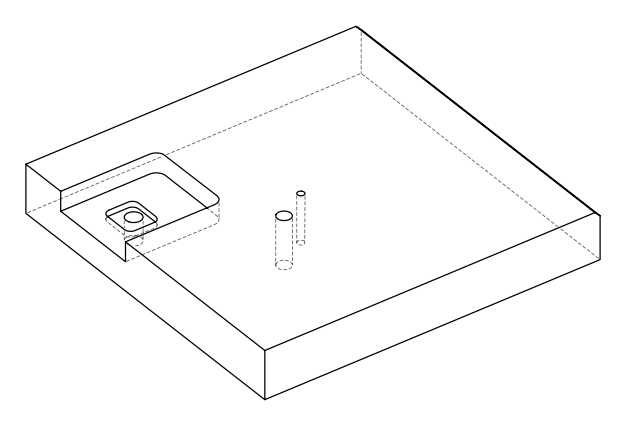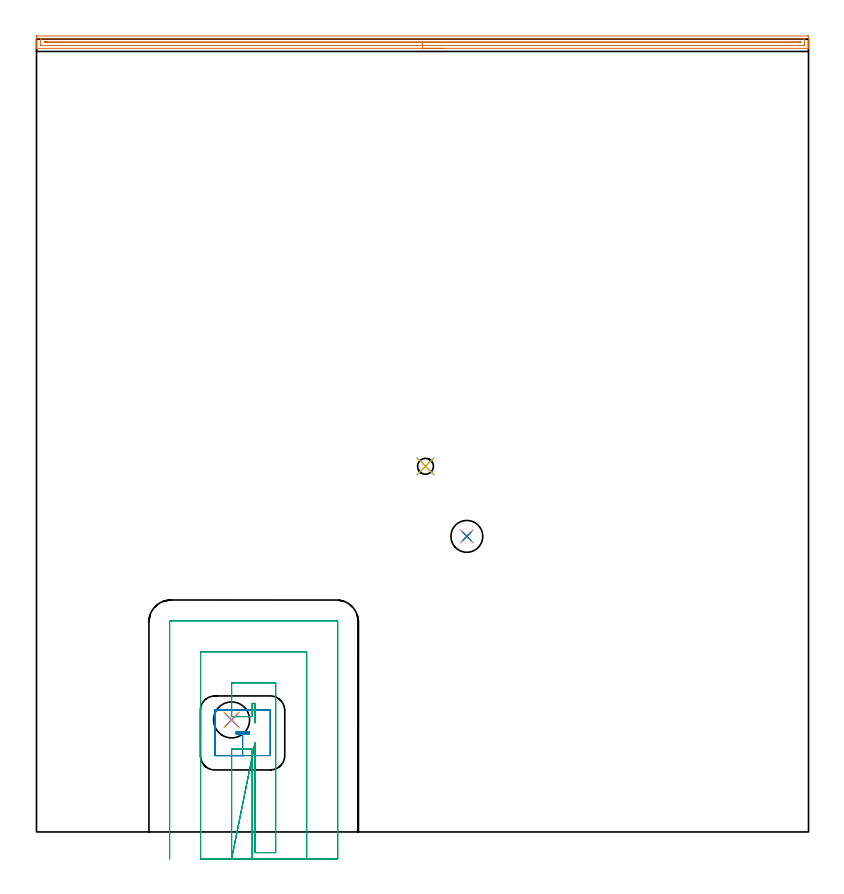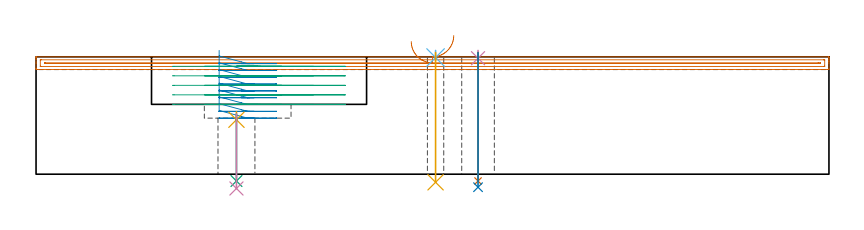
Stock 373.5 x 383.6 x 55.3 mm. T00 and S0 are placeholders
(PLAN: 11 operations, 8 tool changes, 24.8 min)
(1 AREA_MILL | FG_CHAMFER_SURFACE | UGT0205_001 | 9.12 min | 6723 mm3)
(2 MILL_RECTANGULAR_POCKET | POCKET_RECTANGULAR_STRAIGHT | UGT0201_131 | Follow Part, ap 3.475, ae 75% | 3.47 min | 41018 mm3)
(3 MILL_SLOT | SLOT_PARTIAL_RECTANGULAR | UGT0201_136 | Follow Part, ap 5, ae 75% | 11.11 min | 221747 mm3)
(4 SPOT_DRILL | STEP1HOLE | NXT0321_9005460120000 | 0.03 min | 11 mm3)
(5 SPOT_DRILL_1 | STEP1HOLE_1 | NXT0321_9005460120000 | 0.04 min | 7 mm3)
(6 SPOT_DRILL_2 | STEP1HOLE_2 | NXT0321_9005460120000 | 0.03 min | 6 mm3)
(7 DRILL_THROUGH_HOLE_INTO_CENTER | STEP1HOLE | NXT0301_065 | 0.24 min | 3818 mm3)
(8 DRILL_TO_ENLARGE_THROUGH_HOLE | STEP1HOLE | UGT0301_284 | 0.26 min | 6457 mm3)
(9 DRILL_THROUGH_HOLE_INTO_CENTER_1 | STEP1HOLE_1 | NXT0301_065 | 0.13 min | 1823 mm3)
(10 DRILL_TO_ENLARGE_THROUGH_HOLE_1 | STEP1HOLE_1 | UGT0301_245 | 0.15 min | 4438 mm3)
(11 DRILL_THROUGH_HOLE_INTO_CENTER_2 | STEP1HOLE_2 | UGT0301_196 | 0.25 min | 2548 mm3)
(TOOL UGT0205_001 | Chamfer Mill 20 x 3 x 45 deg. | D20 FL50 Z2)
(TOOL UGT0201_131 | Carbide End Mill 13.9 | D13.9 FL30 Z4)
(TOOL UGT0201_136 | Carbide End Mill 20.0 | D20 FL30 Z4)
(TOOL NXT0321_9005460120000 | NC Spot Drill, 142deg, 12mm, Carbide, Uncoated | D12 PA142 FL30 Z2)
(TOOL NXT0301_065 | Carbide Drill 9.4mm [860.1-0940-075A1-MM 2214] | D9.4 PA140 FL98 Z2)
(TOOL UGT0301_284 | Twist Drill 15.4 mm | D15.4 PA118 FL120 Z2)
(TOOL UGT0301_245 | Twist Drill 17.4 mm | D17.4 PA118 FL130 Z2)
(TOOL UGT0301_196 | Twist Drill 7.7 mm | D7.7 PA118 FL73 Z2)
(OP 1 AREA_MILL)
G17 G21 G94 G90
T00 M6
G54
G17 G0 G90 X196.75 Y379.1 S1061 M3
G43 Z65.3 H0
G94 G1 X196.712 Z64.428 F250.
X196.598 Z63.563
X196.409 Z62.712
X196.147 Z61.88
X195.813 Z61.074
X195.41 Z60.3
X194.942 Z59.564
X194.41 Z58.872
X193.821 Z58.229
X193.178 Z57.639
X192.486 Z57.108
X191.75 Z56.64
X190.976 Z56.237
X190.17 Z55.903
X189.338 Z55.641
X188.486 Z55.452
X187.622 Z55.338
X186.75 Z55.3
X0.163
X0.01 Y379.102 Z55.288
X0.002 Y379.235 Z55.157
X0. Y379.373 Z55.027
Y379.707 Z54.692
Y380.348 Z54.046
Y381.545 Z52.852
Y382.1 Z52.294
Y384.45 Z49.946
X0.003 Y384.727 Z49.669
X0.01 Y385.092 Z49.304
X0.233 Y385.097 Z49.301
X0.61 Y385.1 Z49.3
X372.89
X373.267 Y385.097 Z49.301
X373.49 Y385.092 Z49.304
X373.5 Y384.727 Z49.669
Y382.1 Z52.294
Y381.545 Z52.852
Y381.224 Z53.172
Y380.669 Z53.727
Y380.348 Z54.046
Y379.707 Z54.692
Y379.373 Z55.027
X373.498 Y379.235 Z55.157
X373.49 Y379.102 Z55.288
X373.337 Y379.1 Z55.3
X186.75
Y380.514 Z53.886
X2.395
X2.225 Y380.515 Z53.885
X2.048 Y380.519 Z53.881
X2.012 Y380.521 Z53.879
X2.006 Y380.545 Z53.855
X2.003 Y380.574 Z53.826
X2. Y380.736 Z53.664
X2.001 Y383.493 Z50.907
X2.005 Y383.596 Z50.804
X2.01 Y383.664 Z50.736
X2.018 Y383.679 Z50.721
X2.034 Y383.681 Z50.719
X2.395 Y383.685 Z50.715
X2.564 Y383.686 Z50.714
X371.105
X371.275 Y383.685 Z50.715
X371.452 Y383.681 Z50.719
X371.488 Y383.679 Z50.721
X371.494 Y383.655 Z50.745
X371.497 Y383.626 Z50.774
X371.5 Y383.464 Z50.936
X371.499 Y380.707 Z53.693
X371.495 Y380.604 Z53.796
X371.49 Y380.536 Z53.864
X371.482 Y380.521 Z53.879
X371.466 Y380.519 Z53.881
X371.105 Y380.515 Z53.885
X370.936 Y380.514 Z53.886
X186.75
Y381.928 Z52.472
X4.355 Y381.929 Z52.471
X4.181 Y381.931 Z52.469
X4.016 Y381.935 Z52.465
X4.01 Y382.1 Z52.3
X4.013 Y382.265 Z52.135
X4.181 Y382.267 Z52.133
X4.899 Y382.271 Z52.129
X5.074 Y382.272 Z52.128
X369.145 Y382.271 Z52.129
X369.319 Y382.269 Z52.131
X369.484 Y382.265 Z52.135
X369.49 Y382.1 Z52.3
X369.487 Y381.935 Z52.465
X369.319 Y381.933 Z52.467
X368.601 Y381.929 Z52.471
X368.426 Y381.928 Z52.472
X186.75
X185.878 Z52.51
X185.014 Z52.623
X184.162 Z52.812
X183.33 Z53.075
X182.524 Z53.408
X181.75 Z53.811
X181.014 Z54.28
X180.322 Z54.811
X179.679 Z55.4
X179.09 Z56.044
X178.558 Z56.736
X178.09 Z57.472
X177.687 Z58.245
X177.353 Z59.051
X177.091 Z59.883
X176.902 Z60.735
X176.788 Z61.6
X176.75 Z62.472
G0 Z65.3
M5
M2
(OP 2 MILL_RECTANGULAR_POCKET)
G17 G21 G94 G90
T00 M6
G54
G17 G0 G90 X86.25 Y46.696 S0 M3
G43 Z65.3 H0
Z58.3
G94 G1 Y36.977 Z55.696 F250.
X86.277 Y36.95 Z55.685
X96.675 Z52.899
X99.7 Z52.089
Y47.375
X102.725 F500.
Y48.425
X96.675
Y47.375
X99.7
Y36.95
X113.1
X113.13 Y36.948
X113.152 Y36.97
X113.15 Y37.
Y58.8
X113.152 Y58.83
X113.13 Y58.852
X113.1 Y58.85
X86.3
X86.27 Y58.852
X86.248 Y58.83
X86.25 Y58.8
Y37.
X86.248 Y36.97
X86.27 Y36.948
X86.3 Y36.95
X99.7
X100.7
G0 X86.25 Y46.696 Z55.089
G1 Y36.977 Z52.485 F250.
X86.277 Y36.95 Z52.474
X96.675 Z49.688
X99.7 Z48.878
Y47.375
X102.725 F500.
Y48.425
X96.675
Y47.375
X99.7
Y36.95
X113.1
X113.13 Y36.948
X113.152 Y36.97
X113.15 Y37.
Y58.8
X113.152 Y58.83
X113.13 Y58.852
X113.1 Y58.85
X86.3
X86.27 Y58.852
X86.248 Y58.83
X86.25 Y58.8
Y37.
X86.248 Y36.97
X86.27 Y36.948
X86.3 Y36.95
X99.7
X100.7
G0 X86.25 Y46.696 Z51.878
G1 Y36.977 Z49.274 F250.
X86.277 Y36.95 Z49.263
X96.675 Z46.477
X99.7 Z45.667
Y47.375
X102.725 F500.
Y48.425
X96.675
Y47.375
X99.7
Y36.95
X113.1
X113.13 Y36.948
X113.152 Y36.97
X113.15 Y37.
Y58.8
X113.152 Y58.83
X113.13 Y58.852
X113.1 Y58.85
X86.3
X86.27 Y58.852
X86.248 Y58.83
X86.25 Y58.8
Y37.
X86.248 Y36.97
X86.27 Y36.948
X86.3 Y36.95
X99.7
X100.7
G0 X86.25 Y46.696 Z48.667
G1 Y36.977 Z46.062 F250.
X86.277 Y36.95 Z46.052
X96.675 Z43.266
X99.7 Z42.456
Y47.375
X102.725 F500.
Y48.425
X96.675
Y47.375
X99.7
Y36.95
X113.1
X113.13 Y36.948
X113.152 Y36.97
X113.15 Y37.
Y58.8
X113.152 Y58.83
X113.13 Y58.852
X113.1 Y58.85
X86.3
X86.27 Y58.852
X86.248 Y58.83
X86.25 Y58.8
Y37.
X86.248 Y36.97
X86.27 Y36.948
X86.3 Y36.95
X99.7
X100.7
G0 X86.25 Y46.696 Z45.456
G1 Y36.977 Z42.851 F250.
X86.277 Y36.95 Z42.841
X96.675 Z40.055
X99.7 Z39.244
Y47.375
X102.725 F500.
Y48.425
X96.675
Y47.375
X99.7
Y36.95
X113.1
X113.13 Y36.948
X113.152 Y36.97
X113.15 Y37.
Y58.8
X113.152 Y58.83
X113.13 Y58.852
X113.1 Y58.85
X86.3
X86.27 Y58.852
X86.248 Y58.83
X86.25 Y58.8
Y37.
X86.248 Y36.97
X86.27 Y36.948
X86.3 Y36.95
X99.7
X100.7
G0 X86.25 Y46.696 Z42.244
G1 Y36.977 Z39.64 F250.
X86.277 Y36.95 Z39.63
X96.675 Z36.844
X99.7 Z36.033
Y47.375
X102.725 F500.
Y48.425
X96.675
Y47.375
X99.7
Y36.95
X113.1
X113.13 Y36.948
X113.152 Y36.97
X113.15 Y37.
Y58.8
X113.152 Y58.83
X113.13 Y58.852
X113.1 Y58.85
X86.3
X86.27 Y58.852
X86.248 Y58.83
X86.25 Y58.8
Y37.
X86.248 Y36.97
X86.27 Y36.948
X86.3 Y36.95
X99.7
X100.7
G0 X86.25 Y46.696 Z39.033
G1 Y36.977 Z36.429 F250.
X86.277 Y36.95 Z36.419
X96.675 Z33.633
X99.7 Z32.822
Y47.375
X102.725 F500.
Y48.425
X96.675
Y47.375
X99.7
Y36.95
X113.1
X113.13 Y36.948
X113.152 Y36.97
X113.15 Y37.
Y58.8
X113.152 Y58.83
X113.13 Y58.852
X113.1 Y58.85
X86.3
X86.27 Y58.852
X86.248 Y58.83
X86.25 Y58.8
Y37.
X86.248 Y36.97
X86.27 Y36.948
X86.3 Y36.95
X99.7
X100.7
G0 X86.25 Y46.696 Z35.822
G1 Y36.977 Z33.218 F250.
X86.277 Y36.95 Z33.208
X96.675 Z30.422
X99.7 Z29.611
Y47.375
X102.725 F500.
Y48.425
X96.675
Y47.375
X99.7
Y36.95
X113.1
X113.13 Y36.948
X113.152 Y36.97
X113.15 Y37.
Y58.8
X113.152 Y58.83
X113.13 Y58.852
X113.1 Y58.85
X86.3
X86.27 Y58.852
X86.248 Y58.83
X86.25 Y58.8
Y37.
X86.248 Y36.97
X86.27 Y36.948
X86.3 Y36.95
X99.7
X100.7
G0 X86.25 Y46.696 Z32.611
G1 Y36.977 Z30.007 F250.
X86.277 Y36.95 Z29.997
X96.675 Z27.211
X99.7 Z26.4
Y47.375
X102.725 F500.
Y48.425
X96.675
Y47.375
X99.7
Y36.95
X113.1
X113.13 Y36.948
X113.152 Y36.97
X113.15 Y37.
Y58.8
X113.152 Y58.83
X113.13 Y58.852
X113.1 Y58.85
X86.3
X86.27 Y58.852
X86.248 Y58.83
X86.25 Y58.8
Y37.
X86.248 Y36.97
X86.27 Y36.948
X86.3 Y36.95
X99.7
X100.7
G0 Z65.3
M5
M2
(OP 3 MILL_SLOT)
G17 G21 G94 G90
T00 M6
G54
G17 G0 G90 X104.4 Y-13. S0 M3
G43 Z65.3 H0
Z50.82
G94 G1 Y-10. F250.
Y40. F500.
X94.4
Y-10.
Y-13. F250.
X105.7 Y43. F500.
Y40. F250.
Y-10. F500.
X115.7
Y72.2
X94.4
Y55.8
X104.4
Y62.2
X105.7
Y55.8
Y52.8 F250.
G0 Z65.3
X130.7 Y-13.
Z50.82
G1 Y-10.
Y87.2 F500.
X79.4
Y-10.
Y-13. F250.
X145.7
Y-10.
Y101.6 F500.
G3 X145.1 Y102.2 R0.6
G1 X65.
G3 X64.4 Y101.6 R0.6
G1 Y-10.
Y-13. F250.
G0 X104.4 Z46.34
G1 Y-10.
Y40. F500.
X94.4
Y-10.
Y-13. F250.
X105.7 Y43. F500.
Y40. F250.
Y-10. F500.
X115.7
Y72.2
X94.4
Y55.8
X104.4
Y62.2
X105.7
Y55.8
Y52.8 F250.
G0 Z65.3
X130.7 Y-13.
Z46.34
G1 Y-10.
Y87.2 F500.
X79.4
Y-10.
Y-13. F250.
X145.7
Y-10.
Y101.6 F500.
G3 X145.1 Y102.2 R0.6
G1 X65.
G3 X64.4 Y101.6 R0.6
G1 Y-10.
Y-13. F250.
G0 X104.4 Z41.86
G1 Y-10.
Y40. F500.
X94.4
Y-10.
Y-13. F250.
X105.7 Y43. F500.
Y40. F250.
Y-10. F500.
X115.7
Y72.2
X94.4
Y55.8
X104.4
Y62.2
X105.7
Y55.8
Y52.8 F250.
G0 Z65.3
X130.7 Y-13.
Z41.86
G1 Y-10.
Y87.2 F500.
X79.4
Y-10.
Y-13. F250.
X145.7
Y-10.
Y101.6 F500.
G3 X145.1 Y102.2 R0.6
G1 X65.
G3 X64.4 Y101.6 R0.6
G1 Y-10.
Y-13. F250.
G0 X104.4 Z37.38
G1 Y-10.
Y40. F500.
X94.4
Y-10.
Y-13. F250.
X105.7 Y43. F500.
Y40. F250.
Y-10. F500.
X115.7
Y72.2
X94.4
Y55.8
X104.4
Y62.2
X105.7
Y55.8
Y52.8 F250.
G0 Z65.3
X130.7 Y-13.
Z37.38
G1 Y-10.
Y87.2 F500.
X79.4
Y-10.
Y-13. F250.
X145.7
Y-10.
Y101.6 F500.
G3 X145.1 Y102.2 R0.6
G1 X65.
G3 X64.4 Y101.6 R0.6
G1 Y-10.
Y-13. F250.
G0 X104.4 Z32.9
G1 Y-10.
Y40. F500.
X94.4
Y-10.
Y-13. F250.
X105.7 Y43. F500.
Y40. F250.
Y-10. F500.
X115.7
Y72.2
X94.4
Y55.8
X104.4
Y62.2
X105.7
Y55.8
Y52.8 F250.
G0 Z65.3
X130.7 Y-13.
Z32.9
G1 Y-10.
Y87.2 F500.
X79.4
Y-10.
Y-13. F250.
X145.7
Y-10.
Y101.6 F500.
G3 X145.1 Y102.2 R0.6
G1 X65.
G3 X64.4 Y101.6 R0.6
G1 Y-10.
Y-13. F250.
G0 Z65.3
M5
M2
(OP 4 SPOT_DRILL)
G17 G21 G94 G90
T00 M6
G54
G17 G0 G90 X208.2 Y143. S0 M3
G43 Z65.3 H0
G94 G81 G98 Z54.637 F250. R58.3
G80
M5
M2
(OP 5 SPOT_DRILL_1)
G17 G21 G94 G90
T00 M6
G54
G17 G0 G90 X94.4 Y54.2 S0 M3
G43 Z65.3 H0
G94 G81 G98 Z25.651 F250. R29.4
G80
M5
M2
(OP 6 SPOT_DRILL_2)
G17 G21 G94 G90
T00 M6
G54
G17 G0 G90 X188.2 Y176.9 S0 M3
G43 Z65.3 H0
G94 G81 G98 Z54.969 F250. R58.3
G80
M5
M2
(OP 7 DRILL_THROUGH_HOLE_INTO_CENTER)
G17 G21 G94 G90
T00 M6
G54
G17 G0 G90 X208.2 Y143. S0 M3
G43 Z65.3 H1
G94 G73 G98 Z-3.211 F250. Q8.359 R57.3
G80
M5
M2
(OP 8 DRILL_TO_ENLARGE_THROUGH_HOLE)
G17 G21 G94 G90
T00 M6
G54
G17 G0 G90 X208.2 Y143. S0 M3
G43 Z65.3 H0
G94 G73 G98 Z-6.127 F250. Q15.357 R57.3
G80
M5
M2
(OP 9 DRILL_THROUGH_HOLE_INTO_CENTER_1)
G17 G21 G94 G90
T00 M6
G54
G17 G0 G90 X94.4 Y54.2 S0 M3
G43 Z65.3 H1
G94 G81 G98 Z-3.211 F250. R28.4
G80
M5
M2
(OP 10 DRILL_TO_ENLARGE_THROUGH_HOLE_1)
G17 G21 G94 G90
T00 M6
G54
G17 G0 G90 X94.4 Y54.2 S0 M3
G43 Z65.3 H0
G94 G81 G98 Z-6.727 F250. R28.4
G80
M5
M2
(OP 11 DRILL_THROUGH_HOLE_INTO_CENTER_2)
G17 G21 G94 G90
T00 M6
G54
G17 G0 G90 X188.2 Y176.9 S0 M3
G43 Z65.3 H0
G94 G73 G98 Z-3.813 F250. Q7.389 R57.3
G80
M5
M2
